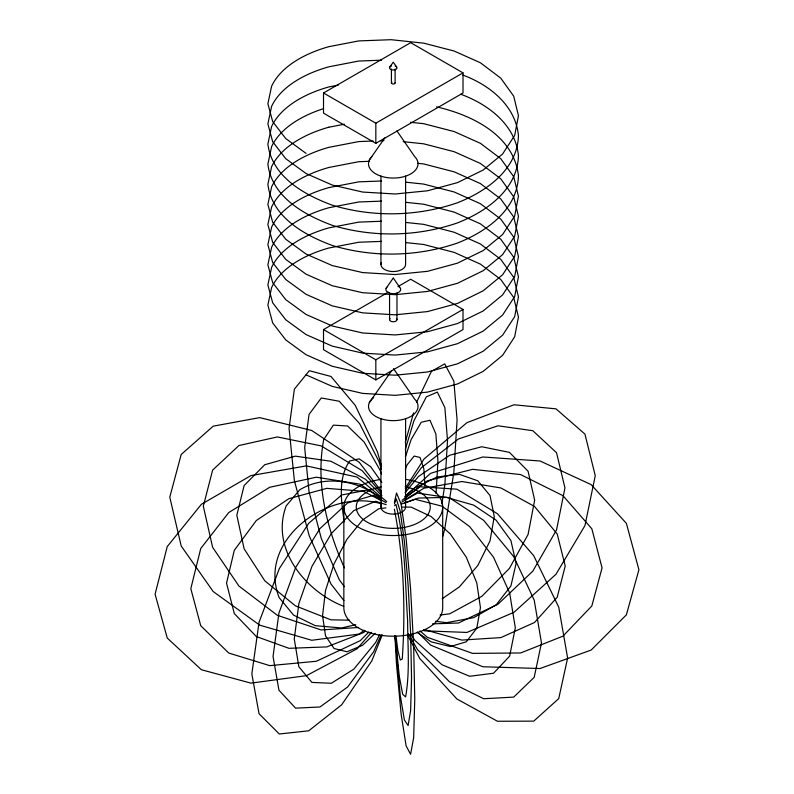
<?xml version="1.0" encoding="UTF-8"?>
<svg xmlns="http://www.w3.org/2000/svg" width="794" height="794" viewBox="0 0 794 794"><rect width="100%" height="100%" fill="white"/><g stroke="black" fill="none" stroke-linecap="round" stroke-linejoin="round"><path stroke-width="1.19" d="M436.075 493.57L437.941 461.086L435.866 433.941L429.971 420.254L421.227 422.269L411.094 439.658L405.397 456.907M441.851 503.922L444.858 484.797L447.518 440.452L444.858 407.58L437.355 392.117L426.358 396.841L413.873 420.919L405.337 449.335M393.348 278.108L399.7 287.289M394.36 502.344L396.534 493.024L401.109 504.18L406.111 538.322L410.587 588.9L413.664 646.177L414.756 699.167L413.664 737.666L410.587 754.3L406.111 745.854L401.109 713.965L396.534 664.757L394.866 635.607M442.784 536.347L444.69 529.251L453.831 472.589L457.086 419.828L453.831 381.1L444.69 363.851L431.41 371.394L416.552 402.29M405.287 442.337L413.565 412.89M394.39 503.922L396.256 498.791L400.206 511.088L404.414 541.687L408.116 585.059L410.637 633.364L411.54 677.887L410.637 710.58L408.116 725.547L404.414 720.069L400.206 695.147L395.025 635.756M382.291 634.863L371.781 660.926L341.678 704.774L308.747 730.798L279.319 733.993L259.052 713.746L251.837 673.957L259.052 622.258L279.319 568.593L308.747 523.266L341.678 494.99L371.781 489.203M405.297 469.304L407.114 464.857L414.15 456.064L419.986 457.433L423.837 468.778L425.008 486.107M381.18 634.823L373.627 651.785L347.613 687.018L319.932 706.997L295.576 708.139L278.942 690.214L273.047 656.469L278.942 612.998L295.576 567.65L319.932 528.615L347.613 502.949L373.627 495.287L386.033 502.691M379.492 634.902L375.631 642.525L353.777 669.183L331.306 683.257L311.943 682.413L298.872 666.791L294.266 638.971L298.872 603.549L311.943 566.38L331.306 533.598L353.777 510.621L375.631 501.242L386.212 504.696M405.277 488.25L423.966 459.071L466.951 422.656L513.976 404.781L555.999 408.85L584.95 434.11L595.262 475.685L584.95 525.598L555.999 574.251L513.976 612.313L466.951 632.441L423.966 630.793M389.675 67.282L393.258 62.16L396.484 66.765M369.349 160.06L384.772 137.977M386.092 288.321L393.248 278.079M369.349 402.637L391.789 370.51M405.496 489.898L421.316 467.755L458.466 438.953L498.007 425.802L532.784 430.695L556.534 452.729L564.961 487.933L556.534 529.945L532.784 571.184L498.007 604.194L458.466 623.012L432.462 623.876M405.079 492.717L418.458 476.519L449.672 455.26L481.76 446.744L509.42 452.372L528.079 471.229L534.66 500.18L528.079 534.461L509.42 568.395L481.76 596.393L449.672 613.822L440.065 615.042M371.552 632.352L357.072 648.797L306.385 675.674L250.934 683.128L201.378 669.729L167.246 638.048L155.088 594.19L167.246 546.56L201.378 504.319L250.934 475.596L306.385 465.889L357.072 477.075L386.728 501.59M368.892 632.014L360.188 640.708L316.389 661.263L269.762 665.64L228.751 653.035L200.743 625.732L190.818 588.662L200.743 548.515L228.751 512.547L269.762 487.258L316.389 477.204L360.188 484.211L381.239 498.711M394.608 505.699L395.948 504.389C405.307 542.213 405.049 581.684 407.61 620.372C407.63 645.85 410.081 671.664 405.625 696.904L402.687 694.293L399.273 676.22L395.253 635.865M375.135 633.314L362.57 645.284L346.988 651.775L334.056 648.5L325.53 635.895L322.553 615.648L325.53 590.498L334.056 563.829L346.988 539.225L362.57 520.01L378.728 508.765L385.993 507.882M405.109 496.339L430.596 473.363L482.881 456.977L540.069 460.986L591.173 484.638L626.377 523.365L638.912 569.745L626.377 614.864L591.173 650.038L540.069 668.518L482.881 666.761L430.596 645.085L417.575 632.034M405.009 496.478L414.031 488.379L437.107 476.986L459.369 474.346L477.839 480.817L490.017 495.535L494.265 516.507L490.017 540.922L477.839 565.487L459.369 586.895L442.169 598.765M365.419 631.022L363.563 632.58L326.761 646.911L288.927 648.311L256.313 636.54L234.299 613.554L226.538 583.133L234.299 550.311L256.313 520.517L288.927 498.652L326.761 488.35L363.563 491.297L381.596 500.835M364.158 630.287L359.305 634.059L311.744 640.282L259.717 625.156L213.219 591.57L181.191 545.994L169.787 497.173L181.191 454.496L213.219 426.17L259.717 417.624L311.744 430.497L359.305 462.336L381.457 491.466M404.96 498.027L427.38 480.817L472.559 469.314L520.646 474.584L562.946 495.664L591.828 528.764L602.07 567.889L591.828 605.981L562.946 636.153L520.646 652.966L472.559 653.373L427.38 637.314L420.006 630.902M402.101 500.26L419.768 486.772L456.878 489.173L497.461 513.728L533.737 555.74L558.728 607.122L567.631 658.008L558.728 698.611L533.737 721.141L497.461 721.26L456.878 698.958L419.768 658.504L407.362 634.704M404.89 499.892L423.897 488.25L461.86 481.521L500.885 487.953L534.521 506.463L557.209 534.005L565.219 566.023L557.209 597.237L534.521 622.486L500.885 637.602L461.86 640.083L423.897 629.533M323.515 92.997L410.697 42.668L463.011 72.869L463.011 92.997L375.83 143.337L323.515 113.135L323.515 92.997L375.83 123.199L463.011 72.869M397.943 286.604L410.697 279.24L463.011 309.442L463.011 329.57L375.83 379.899L323.515 349.707L323.515 329.57L388.375 292.132M323.515 329.57L375.83 359.771L463.011 309.442M401.695 502.155L417.485 493.074L449.553 497.808L483.675 520.348L513.708 556.634L534.203 600.105L541.478 642.902L534.203 677.322L513.708 697.112L483.675 698.73L449.553 681.867L417.485 649.571L408.404 633.86M401.278 504.15L415.014 499.247L441.96 506.165L469.651 526.611L493.531 557.209L509.639 592.91L515.316 627.806L509.639 656.142L493.531 673.243L469.651 676.27L441.96 664.727L415.014 640.53L410.935 634.376M404.751 502.939L418.517 498.056L446.575 497.401L473.661 505.123L496.111 520.199L510.919 540.585L516.09 563.541L510.919 585.982L496.111 604.869L473.661 617.672L446.575 622.665L435.598 621.305M355.772 624.699L341.579 627.975L315.317 625.672L293.552 615.102L279.19 597.684C256.482 539.86 329.252 487.357 381.606 503.942M338.363 85.107L328.756 86.963A120.251 65.684 2.3 0 0 271.617 126.474L267.876 144.032C271.935 176.844 304.231 194.808 332.319 205.209C373.071 217.447 417.267 216.613 457.503 202.748C486.315 191.423 517.212 169.747 518.452 135.843C515.763 105.741 489.551 84.898 462.912 75.093M328.756 127.229L344.368 124.221M358.6 627.468L321.133 629.95L277.384 615.33L238.905 586.022L212.633 547.314L203.314 506.195L212.633 470.098L238.905 445.543L277.384 436.948L321.133 445.891L362.233 470.733L381.328 493.054M381.577 60.195L358.789 61.039L328.756 66.825A120.251 65.684 2.3 0 0 271.617 106.346L267.876 123.894L272.689 141.749L285.721 158.681L306.087 173.539L332.319 185.081L362.699 192.059L395.164 194.004L427.5 190.788L457.503 182.61L483.129 170.055L502.632 153.957L514.681 135.417L518.452 115.706L513.698 96.163L500.736 78.12L480.449 62.805L454.148 51.034L423.688 43.154L391.164 39.7L358.789 40.911L328.756 46.697A120.251 65.684 2.3 0 0 271.617 86.209L267.876 103.766L272.689 121.611L285.721 138.543L306.087 153.401M373.18 141.034L358.789 141.58L328.756 147.366A120.251 65.684 2.3 0 0 271.617 186.878L267.876 204.435L272.689 222.28L285.721 239.212L306.087 254.07L332.319 265.613L362.699 272.59L395.164 274.545L427.5 271.32L457.503 263.151L483.129 250.586L502.632 234.488L514.681 215.948L518.452 196.237L513.698 176.695L500.736 158.651L480.449 143.337L454.148 131.566L423.688 123.685L410.438 122.286M380.376 140.766L383.968 140.637M369.577 161.311L358.789 161.708L328.756 167.494A120.251 65.684 2.3 0 0 271.617 207.016L267.876 224.563L272.689 242.418L285.721 259.35L306.087 274.208L332.319 285.751L362.699 292.728L395.164 294.673L427.5 291.448L457.503 283.279L483.129 270.724L502.632 254.626L514.681 236.086L518.452 216.375L513.698 196.833L500.736 178.789L480.449 163.475L454.148 151.704L423.688 143.823L403.213 141.65M381.577 180.992L358.789 181.846L328.756 187.632A120.251 65.684 2.3 0 0 271.617 227.144L267.876 244.701L272.689 262.546L285.721 279.478L306.087 294.336L332.319 305.879L362.699 312.866L395.164 314.811L427.5 311.585L457.503 303.417L483.129 290.852L502.632 274.754L514.681 256.224L518.452 236.503L513.698 216.96L500.736 198.917L480.449 183.603L454.148 171.832L423.688 163.951L417.674 163.316M381.577 201.13L358.789 201.974L328.756 207.76A120.251 65.684 2.3 0 0 271.617 247.281L267.876 264.829L272.689 282.684L285.721 299.616L306.087 314.474L332.319 326.016L362.699 332.994L395.164 334.939L427.5 331.723L457.503 323.545L483.129 310.99L502.632 294.892L514.681 276.352L518.452 256.641L513.698 237.098L500.736 219.055L480.449 203.74L454.148 191.969L423.688 184.089L405.625 182.173M381.577 221.258L358.789 222.112L328.756 227.898A120.251 65.684 2.3 0 0 271.617 267.409L267.876 284.967L272.689 302.822L285.721 319.744L306.087 334.602L332.319 346.144L362.699 353.132L395.164 355.077L427.5 351.851L457.503 343.683L483.129 331.118L502.632 315.019L514.681 296.49L518.452 276.778L513.698 257.226L500.736 239.183L480.449 223.868L454.148 212.107L423.688 204.227L405.625 202.301M381.577 241.396L358.789 242.239L328.756 248.026A120.251 65.684 2.3 0 0 271.617 287.547L267.876 305.094L272.689 322.95L285.721 339.882L306.087 354.739L332.319 366.282L362.699 373.259L395.164 375.205L427.5 371.989L457.503 363.821L483.129 351.256L502.632 335.157L514.681 316.617L518.452 296.906L513.698 277.364L500.736 259.32L480.449 244.006L454.148 232.235L423.688 224.355L405.625 222.439M401.635 507.058L411.193 507.128L431.112 516.547L450.327 534.005L466.267 557.15L476.777 582.856L480.449 607.678L476.777 628.253L466.267 641.82L450.327 646.554L431.112 641.82L417.168 632.322M349.37 620.174L330.86 619.816L295.368 605.812L264.759 580.761L244.115 548.803L236.83 515.227L244.115 485.571L264.759 464.728L295.368 456.153L330.86 461.254L365.399 479.199L381.944 495.704M405.625 242.567L423.688 244.492L454.148 252.373L480.449 264.134L500.736 279.458L513.698 297.502L518.452 317.044L514.681 336.755L502.632 355.285L483.129 371.384L457.503 383.949L427.5 392.117L395.164 395.343L362.699 393.397L332.319 386.41L306.087 374.867M436.571 106.892C472.023 114.931 514.314 135.516 518.452 176.109C517.212 210.013 486.315 231.699 457.503 243.014C417.267 256.879 373.071 257.713 332.319 245.475C304.231 235.074 271.935 217.109 267.876 184.297L271.608 166.74A120.251 65.684 2.3 0 1 328.746 127.219M460.719 94.248C488.062 104.163 515.703 124.906 518.452 155.971C517.212 189.885 486.315 211.561 457.503 222.886C417.267 236.751 373.071 237.575 332.319 225.347C304.231 214.936 271.935 196.981 267.876 164.16L271.608 146.612A120.251 65.684 2.3 0 1 322.771 108.907M343.693 606.358C305.362 591.292 270.139 548.535 286.227 505.828L299.705 489.819C325.222 474.405 358.69 480.578 381.279 498.443M343.881 600.552L330.989 583.997L309.313 536.089L294.376 480.648L289.056 428.313L294.376 389.159L309.313 370.689L330.989 376.465L355.255 405.377L377.428 451.875L381.477 465.949M344.328 586.657L339.237 579.63L321.282 538.461L309.035 491.655L304.688 447.667L309.035 414.438L321.282 397.973L339.237 401.248L359.632 423.659L378.798 461.175L381.398 469.403M381.854 482.524L370.649 466.703L359.166 458.843L349.638 460.986C337.47 478.752 341.47 501.798 344.179 521.817M396.94 130.941L414.716 156.617A24.763 14.302 0 0 1 393.268 178.064A24.763 14.302 0 0 1 371.82 156.617M393.526 368.585L414.716 399.193A24.763 14.302 0 0 1 408.344 417.684A24.763 14.302 0 0 1 375.761 416.453A24.763 14.302 0 0 1 373.617 397.635M394.37 509.182C403.888 558.053 405.635 609.286 402.27 659.05L400.305 660.022L397.933 650.752L395.968 636.133M344.388 567.859C326.642 528.05 315.466 483.119 323.714 439.608L333.341 425.137L347.613 425.991L364.168 442.03L380.276 470.614L381.487 474.018M442.695 507.009L442.695 607.678A49.426 28.534 0 0 1 393.268 636.212A49.426 28.534 0 0 1 343.842 607.678L343.842 507.009M405.595 176.04L405.595 264.432A12.327 7.116 0 0 1 391.66 271.488A12.327 7.116 0 0 1 381.358 262.586M405.595 418.617L405.595 507.009A12.327 7.116 0 0 1 391.66 514.065A12.327 7.116 0 0 1 381.358 505.163M396.97 293.055L396.97 319.635M395.114 68.999L395.114 82.933M391.422 68.999L391.422 82.933M389.566 293.055L389.566 319.635M380.941 176.04L380.941 264.432M380.941 418.617L380.941 507.009M375.83 123.199L375.83 143.337M375.83 359.771L375.83 379.899M398.519 286.406A7.434 4.288 0 0 1 398.955 292.192A7.434 4.288 0 0 1 389.01 292.946A7.434 4.288 0 0 1 386.837 287.289M396.474 318.563A3.702 2.134 0 0 1 393.268 321.769A3.702 2.134 0 0 1 390.062 318.563M395.124 65.981A3.712 2.144 0 0 1 396.117 69.217A3.712 2.144 0 0 1 390.42 69.217A3.712 2.144 0 0 1 391.412 65.981M395.055 82.665A1.846 1.072 0 0 1 392.792 83.965A1.846 1.072 0 0 1 391.958 82.179M405.148 486.782A36.99 21.359 0 0 1 423.103 519.633A36.99 21.359 0 0 1 363.434 519.633A36.99 21.359 0 0 1 381.388 486.782M406.062 479.447A49.426 28.534 0 0 1 433.752 523.375A49.426 28.534 0 0 1 352.784 523.375A49.426 28.534 0 0 1 380.475 479.447"/></g></svg>
